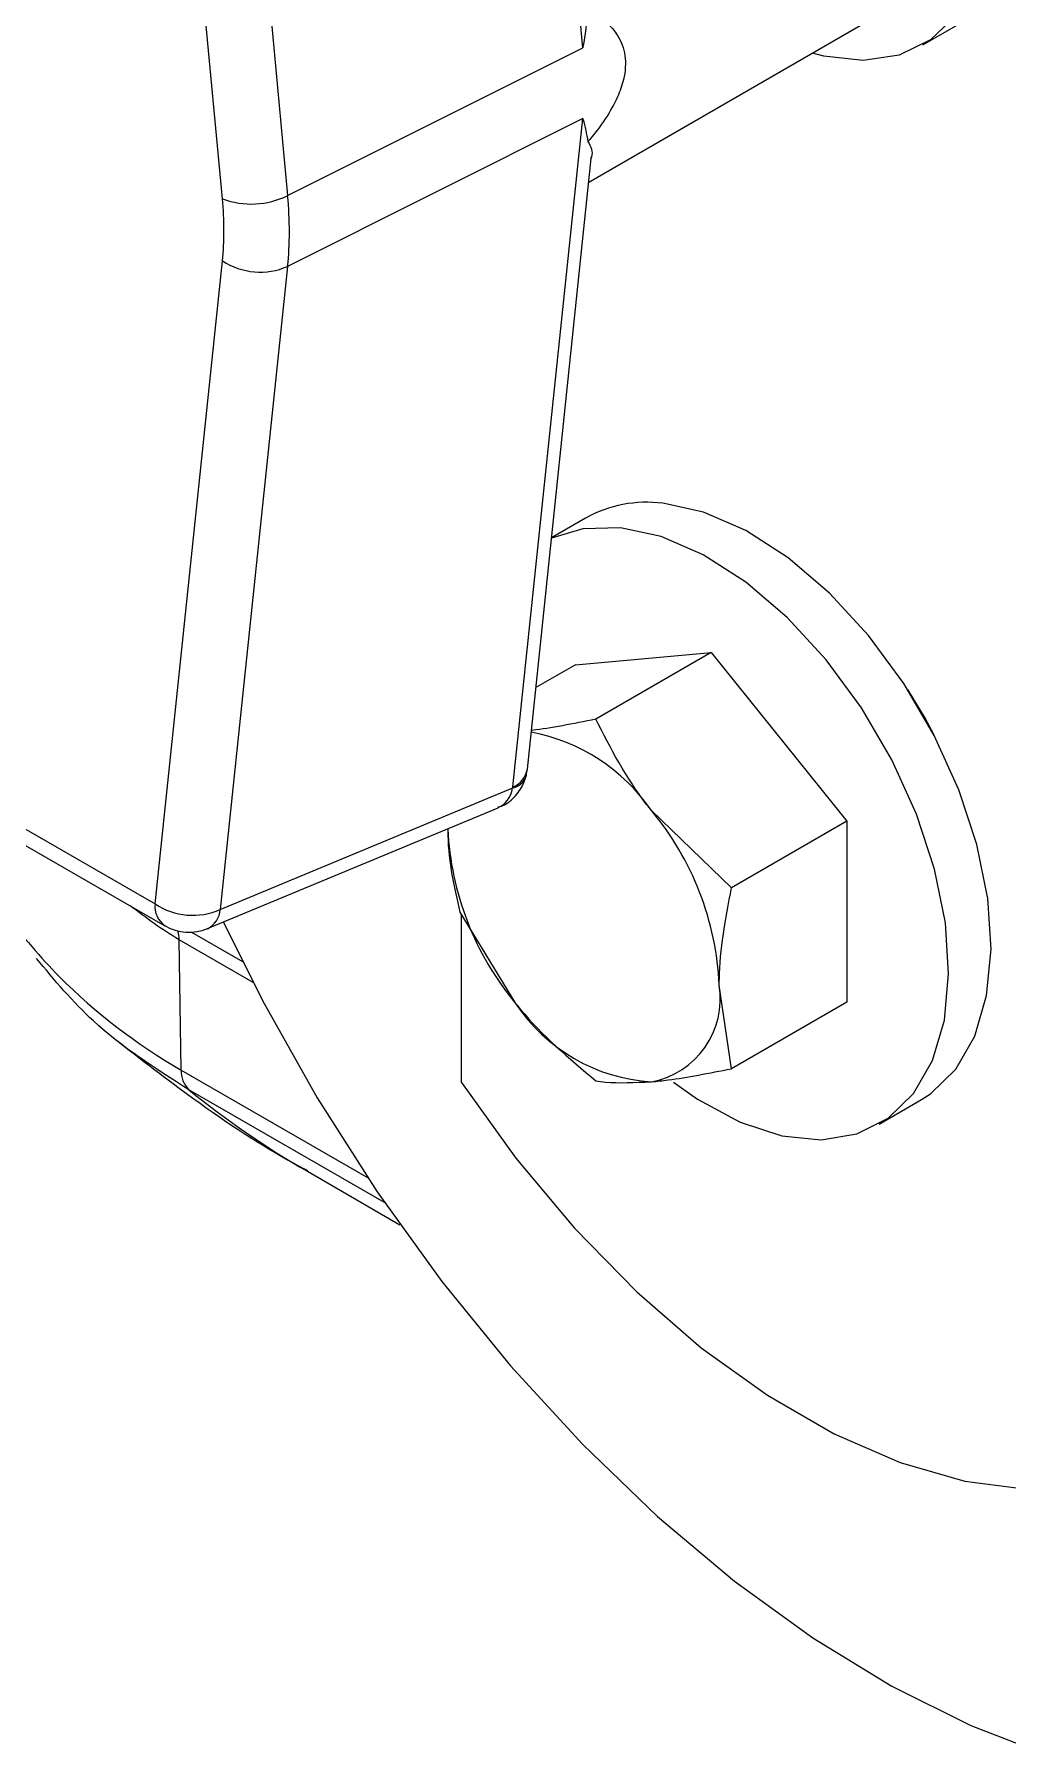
# Model space of a CAD drawing. Extents: x 7 to 113, y 1 to 87.
# Drawn here: x 76.779 to 78.046, y 4.666 to 6.909 of the extents above; entities that cross this region are included whole.
import ezdxf

# ---------------------------------------------------------------- set-up
doc = ezdxf.new("R2010")
doc.units = 0
doc.header["$MEASUREMENT"] = 0
doc.layers.add('OBJECT', color=7, linetype='CONTINUOUS')

msp = doc.modelspace()

# ---------------------------------------------------------------- linework, layer by layer
at = {"layer": 'OBJECT'}
for p, q in [((77.4929, 6.8919), (77.4018, 7.8685)), ((77.0235, 6.6949), (76.9358, 7.6345)), ((77.0207, 7.6387), (77.1084, 6.6991)), ((77.5007, 6.7168), (77.9046, 6.9499)), ((77.9358, 6.8958), (77.991, 6.9276)), ((77.1084, 6.6991), (77.4929, 6.8919)), ((77.4929, 6.7997), (77.1084, 6.6069)), ((77.4018, 5.9284), (77.4929, 6.7997)), ((77.4206, 5.9516), (77.5039, 6.7474)), ((76.9358, 5.776), (77.0235, 6.6142)), ((77.1084, 6.6069), (77.0207, 5.7686)), ((77.4964, 6.2787), (77.4522, 6.2531)), ((77.4832, 6.0878), (77.66, 6.1036)), ((77.66, 6.1036), (77.5096, 6.0168)), ((77.66, 6.1036), (77.8367, 5.8837)), ((77.4832, 6.0878), (77.4318, 6.0581)), ((77.0207, 5.7686), (77.4015, 5.9271)), ((77.004, 5.7438), (77.3828, 5.9014)), ((76.7306, 5.8944), (76.9358, 5.776)), ((77.6864, 5.7969), (77.5822, 5.8977)), ((77.8367, 5.8837), (77.6864, 5.7969)), ((77.8367, 5.8837), (77.8367, 5.648)), ((76.7435, 5.8658), (76.9487, 5.7473)), ((77.3328, 5.7653), (77.4054, 5.6462)), ((77.3347, 5.5432), (77.3347, 5.7622)), ((76.9697, 5.5594), (76.9671, 5.7293)), ((77.0634, 5.6737), (76.9671, 5.7293)), ((76.9834, 5.7391), (77.0497, 5.7008)), ((77.6864, 5.5612), (77.6706, 5.6699)), ((77.8367, 5.648), (77.6864, 5.5612)), ((76.9697, 5.5594), (77.2125, 5.4193)), ((77.2345, 5.3868), (76.9798, 5.5338)), ((77.8787, 5.489), (77.9339, 5.5209)), ((77.1341, 5.4275), (77.2547, 5.3579))]:
    msp.add_line(p, q, dxfattribs=at)
at = {"layer": 'OBJECT', "flags": 128}
for points in [[(77.4475, 7.6055), (77.4706, 7.6328), (77.5079, 7.6587), (77.5519, 7.6721), (77.6013, 7.6728), (77.6544, 7.6607), (77.7095, 7.6362), (77.7648, 7.6001), (77.8186, 7.5535), (77.8692, 7.498), (77.9148, 7.4352), (77.9541, 7.3674), (77.9858, 7.2965), (78.0089, 7.2249), (78.0225, 7.155), (78.0264, 7.0889), (78.0203, 7.0287), (78.0044, 6.9765), (77.9793, 6.9339), (77.9458, 6.9022), (77.905, 6.8824), (77.8581, 6.8753), (77.8067, 6.8811), (77.7919, 6.8849)], [(77.9339, 5.5209), (77.9456, 5.5284), (77.9788, 5.5606), (78.0034, 5.6038), (78.0188, 5.6564), (78.0245, 5.7168), (78.0202, 5.7832), (78.0061, 5.8533), (77.9826, 5.9248), (77.9505, 5.9956), (77.9109, 6.0633), (77.865, 6.1257), (77.8143, 6.1809), (77.7604, 6.227), (77.705, 6.2626), (77.6499, 6.2866), (77.597, 6.2981)], [(77.5418, 6.2663), (77.4927, 6.265), (77.4521, 6.2525)], [(77.6109, 5.5435), (77.6423, 5.5214), (77.6978, 5.4915), (77.752, 5.4737), (77.8033, 5.4686), (77.8499, 5.4763), (77.8905, 5.4966), (77.9236, 5.5288), (77.9483, 5.5719), (77.9637, 5.6246), (77.9693, 5.685), (77.965, 5.7513), (77.9509, 5.8214), (77.9274, 5.893), (77.8954, 5.9638), (77.8558, 6.0315), (77.8099, 6.0939), (77.7591, 6.1491), (77.7052, 6.1952), (77.6498, 6.2308), (77.5948, 6.2548), (77.5418, 6.2663), (77.5418, 6.2663)], [(77.9504, 5.9959), (77.9384, 6.0188), (77.9161, 6.0554)], [(77.0247, 5.7524), (77.0757, 5.65), (77.1469, 5.5232), (77.225, 5.4008), (77.3092, 5.284), (77.3987, 5.1738), (77.4927, 5.0713), (77.5903, 4.9775), (77.6906, 4.8932), (77.7926, 4.8193), (77.8954, 4.7564), (77.998, 4.7051), (78.0995, 4.666)], [(77.3347, 5.5432), (77.4056, 5.4446), (77.4821, 5.3532), (77.563, 5.2704), (77.6472, 5.1975), (77.7333, 5.1355), (77.82, 5.0854), (77.9061, 5.048), (77.9902, 5.0238), (78.0712, 5.0131), (78.1477, 5.0162), (78.2186, 5.0329)]]:
    msp.add_lwpolyline(points, dxfattribs=at)
at = {"layer": 'OBJECT'}
for centre, radius, start, end in [((77.0611, 6.7961), 0.1079, 249.6366, 296.0393), ((77.0727, 6.6882), 0.0888, 236.3972, 293.7531), ((77.5759, 6.1374), 0.1621, 82.525, 119.3754), ((77.3809, 5.7598), 0.244, 34.422, 79.4287), ((77.3904, 5.9569), 0.0307, 291.69, 349.9898), ((77.3979, 5.949), 0.0221, 279.341, 339.2628), ((77.2873, 5.6523), 0.3837, 2.6393, 39.7721), ((77.7003, 5.8917), 0.3837, 182.6393, 219.7721), ((76.9659, 5.7723), 0.0303, 173.0952, 235.5933), ((76.9849, 5.8499), 0.0888, 236.3974, 293.7525), ((76.9901, 5.7711), 0.0307, 296.8902, 355.341), ((76.98, 5.8015), 0.0625, 240.0027, 292.599), ((76.9211, 5.729), 0.046, 0.3059, 14.5948), ((77.5621, 5.6523), 0.1099, 280.5467, 9.2519), ((77.5958, 5.772), 0.2282, 213.4347, 266.5706), ((77.0025, 5.5575), 0.0328, 176.702, 226.3597), ((77.7239, 6.4485), 1.1791, 230.8731, 239.9873)]:
    msp.add_arc(centre, radius, start, end, dxfattribs=at)
for centre, major_axis, ratio, start_param, end_param in [((76.7154, 6.8325), (-0.2198, 0.3789), 0.577378, 3.811433, 4.03777), ((76.7596, 6.858), (-0.2476, 0.4349), 0.57231, 3.816377, 4.042714), ((77.3549, 5.9575), (-0.0308, 0.0546), 0.662604, 3.062266, 3.806936), ((77.3961, 5.9255), (0.00472, 0.00591), 0.543451, 5.374024, 5.580147)]:
    msp.add_ellipse(centre, major_axis=major_axis, ratio=ratio, start_param=start_param, end_param=end_param, dxfattribs=at)
for points, knots in [([(77.4996, 6.9407), (77.4977, 6.9246), (77.4957, 6.9082), (77.493, 6.8922), (77.4929, 6.8919)], [0, 0, 0, 0, 0.982725, 1, 1, 1, 1]), ([(77.4996, 6.9407), (77.5092, 6.935), (77.5241, 6.9262), (77.5405, 6.906), (77.5497, 6.8826), (77.5479, 6.8538), (77.5344, 6.8157), (77.5156, 6.7886), (77.5003, 6.7705), (77.4996, 6.7697)], [0, 0, 0, 0, 0.190458, 0.293194, 0.446601, 0.600718, 0.707922, 0.98553, 1, 1, 1, 1]), ([(77.4929, 6.7997), (77.493, 6.7995), (77.4957, 6.7891), (77.4977, 6.7793), (77.4996, 6.7697)], [0, 0, 0, 0, 0.01728, 1, 1, 1, 1]), ([(77.4996, 6.7697), (77.5032, 6.763), (77.5072, 6.7556), (77.5033, 6.7481), (77.5029, 6.7473)], [0, 0, 0, 0, 0.895914, 1, 1, 1, 1]), ([(77.5096, 6.0168), (77.4804, 6.0108), (77.4506, 6.0048), (77.4263, 6.0021), (77.4259, 6.0021)], [0, 0, 0, 0, 0.983708, 1, 1, 1, 1]), ([(77.5822, 5.8977), (77.5801, 5.9004), (77.5505, 5.9376), (77.5293, 5.9787), (77.5096, 6.0168)], [0, 0, 0, 0, 0.0702143, 1, 1, 1, 1]), ([(77.4186, 5.9411), (77.4189, 5.9419), (77.4198, 5.9454), (77.4203, 5.9489), (77.4206, 5.9516)], [0, 0, 0, 0, 0.233892, 1, 1, 1, 1]), ([(77.382, 5.902), (77.3842, 5.9026), (77.3931, 5.9052), (77.4058, 5.9164), (77.4151, 5.9301), (77.4179, 5.939), (77.4186, 5.9411)], [0, 0, 0, 0, 0.119175, 0.498287, 0.87619, 1, 1, 1, 1]), ([(77.317, 5.874), (77.317, 5.8713), (77.3173, 5.8316), (77.3253, 5.7972), (77.3328, 5.7653)], [0, 0, 0, 0, 0.070214, 1, 1, 1, 1]), ([(76.6855, 5.8513), (76.6855, 5.8513), (76.7015, 5.819), (76.7401, 5.7608), (76.829, 5.656), (76.9113, 5.5932), (76.9697, 5.5594), (76.9697, 5.5594)], [0, 0, 0, 0, 0.000004, 0.259099, 0.518181, 0.999995, 1, 1, 1, 1]), ([(77.6706, 5.6699), (77.6706, 5.6727), (77.6708, 5.7127), (77.6789, 5.7563), (77.6864, 5.7969)], [0, 0, 0, 0, 0.070214, 1, 1, 1, 1]), ([(76.9671, 5.7293), (76.9671, 5.7293), (76.9447, 5.7422), (76.924, 5.7579), (76.9033, 5.7736)], [0, 0, 0, 0, 0.000025, 1, 1, 1, 1]), ([(76.9798, 5.5338), (76.9362, 5.5615), (76.861, 5.6092), (76.8049, 5.6766), (76.7813, 5.7049)], [0, 0, 0, 0, 0.579571, 1, 1, 1, 1]), ([(77.4054, 5.6462), (77.4075, 5.6436), (77.4376, 5.6066), (77.4749, 5.5749), (77.5096, 5.5454)], [0, 0, 0, 0, 0.070214, 1, 1, 1, 1]), ([(76.8771, 5.6049), (76.9106, 5.5788), (76.9852, 5.5207), (77.0717, 5.4621), (77.126, 5.4329), (77.1345, 5.4284)], [0, 0, 0, 0, 0.40812, 0.907823, 1, 1, 1, 1]), ([(77.5096, 5.5454), (77.5137, 5.5448), (77.5332, 5.542), (77.5606, 5.5432), (77.5822, 5.5442)], [0, 0, 0, 0, 0.211001, 1, 1, 1, 1]), ([(77.5822, 5.5442), (77.5893, 5.5449), (77.62, 5.548), (77.6575, 5.5555), (77.6864, 5.5612)], [0, 0, 0, 0, 0.231849, 1, 1, 1, 1])]:
    msp.add_open_spline(points, degree=3, knots=knots, dxfattribs=at)

doc.saveas('drawing.dxf')
